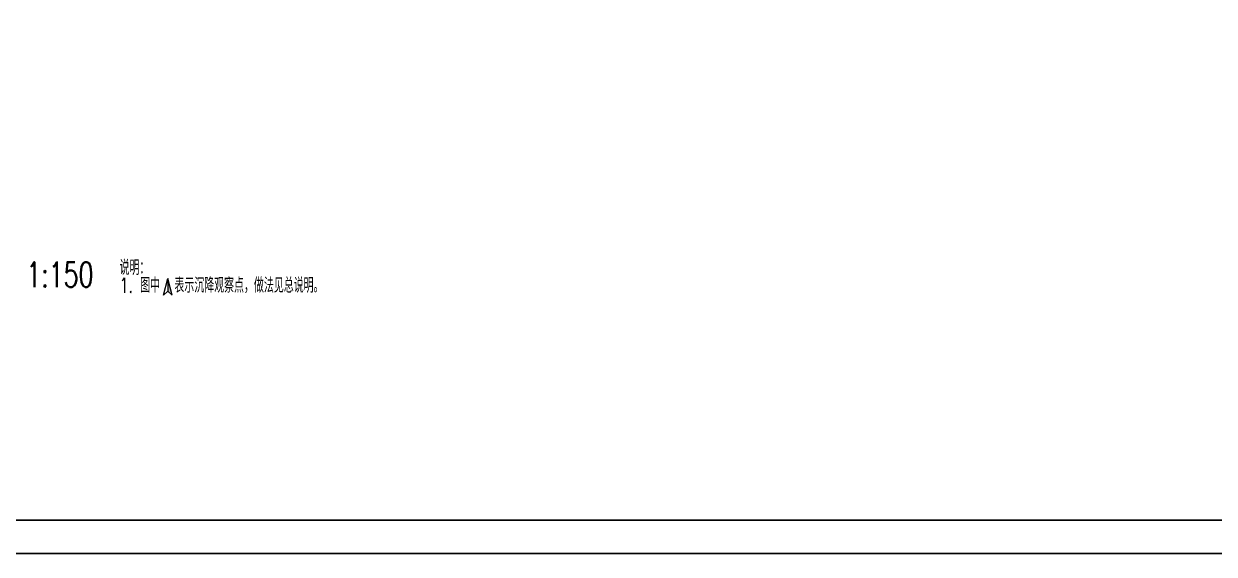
# Model space of a CAD drawing. Extents: x -1201378 to 2367219, y -619313 to 244905.
# Drawn here: x 141979 to 195722, y -96140 to -72215 of the extents above; entities that cross this region are included whole.
import ezdxf
from ezdxf.enums import TextEntityAlignment as Align

# ---------------------------------------------------------------- set-up
doc = ezdxf.new("R2010")
doc.units = 0
doc.header["$LTSCALE"] = 1000
doc.layers.get('0').update_dxf_attribs({"linetype": 'CONTINUOUS'})
doc.layers.get('Defpoints').update_dxf_attribs({"linetype": 'CONTINUOUS'})
for name, color, linetype in [('0-cxFrame', 155, 'CONTINUOUS'), ('S-CJGC', 5, 'CONTINUOUS'), ('S-SS', 111, 'CONTINUOUS'), ('S-TEXT', 21, 'CONTINUOUS')]:
    doc.layers.add(name, color=color, linetype=linetype)
doc.layers.add('0-cxText', color=131, linetype='CONTINUOUS', lineweight=25)
doc.styles.add('cx_tuming', font='simhei.ttf')
doc.styles.add('cx_tuqian1', font='')
doc.styles.add('SS1', font='tj-romans1.shx', dxfattribs={"width": 0.7, "bigfont": 'tj-hztxt1.shx'})
doc.styles.add('黑体', font='simhei.ttf', dxfattribs={"width": 0.8})
doc.styles.get('cx_tuqian1').set_extended_font_data('SimSun')

# ---------------------------------------------------------------- blocks, each defined once
blk = doc.blocks.new('TK22.A0 L(Dragon)')
at = {"layer": '0-cxFrame', "color": 7, "const_width": 0.5}
blk.add_lwpolyline([(0, 0), (-1486, 0), (-1486, 841), (0, 841)], close=True, dxfattribs=at)
at = {"layer": '0-cxFrame', "const_width": 0.5}
blk.add_lwpolyline([(-80, 10), (-1466, 10), (-1466, 831), (-80, 831)], close=True, dxfattribs=at)
at = {"style": '黑体', "flags": 4}
blk.add_attdef('图幅', text='', height=3.3, dxfattribs=at).set_placement((-40, 3), align=Align.RIGHT)
at = {"layer": '0-cxText', "flags": 4}
for tag, height, style, p in [('建设单位', 3.5, 'cx_tuming', (-45, 240)), ('项目名称', 3.5, 'cx_tuming', (-45, 210)), ('子项名称', 3.5, 'cx_tuming', (-45, 180)), ('工程编号', 3.3, 'cx_tuqian1', (-35, 165)), ('图名1', 3.5, 'cx_tuming', (-45, 87)), ('图名2', 3.5, 'cx_tuming', (-45, 79)), ('图名3', 3.5, 'cx_tuming', (-45, 71)), ('出图日期', 3.3, 'cx_tuqian1', (-39, 60)), ('专业', 3.3, 'cx_tuqian1', (-55, 52)), ('图号', 3.3, 'cx_tuqian1', (-55, 44)), ('版次', 3.3, 'cx_tuqian1', (-20, 44))]:
    blk.add_attdef(tag, text='', height=height, dxfattribs=dict(at, style=style)).set_placement(p, align=Align.MIDDLE)
at = {"layer": 'Defpoints', "color": 6, "flags": 4}
for tag, height, style, p in [('tufu', 3.3, '黑体', (-12, 12)), ('dwfname', 4, 'cx_tuqian1', (-80, 3))]:
    blk.add_attdef(tag, text='', height=height, dxfattribs=dict(at, style=style)).set_placement(p, align=Align.RIGHT)
blk = doc.blocks.new('S-CJGC')
at = {"layer": 'S-CJGC'}
for p, q in [((-131, -119), (0, 381)), ((131, -119), (0, 381)), ((0, 381), (0, 0)), ((0, 0), (-131, -119)), ((0, 0), (131, -119))]:
    blk.add_line(p, q, dxfattribs=at)
blk.add_solid([(131, -119), (0, 0), (0, 381)], dxfattribs=at)

msp = doc.modelspace()

# ---------------------------------------------------------------- block references
at = {"layer": '0-cxFrame', "xscale": 150, "yscale": 150, "zscale": 150}
msp.add_blockref('TK22.A0 L(Dragon)', (249426.9, -96102.2), dxfattribs=at)
at = {"layer": 'S-CJGC', "xscale": 1.5, "yscale": 1.5, "zscale": 1.5}
msp.add_blockref('S-CJGC', (148480.6, -84270), dxfattribs=at)

# ---------------------------------------------------------------- texts
at = {"layer": 'S-SS', "style": 'SS1', "width": 0.7}
for s, p in [('说明：', (146300.8, -83546.6)), ('1. 图中  表示沉降观察点，做法见总说明。', (146300.8, -84346.6))]:
    msp.add_text(s, height=675, dxfattribs=at).set_placement(p)
at = {"layer": 'S-TEXT', "style": 'SS1', "width": 0.7}
msp.add_text('1:150', height=1125, dxfattribs=at).set_placement((143608.8, -83528.5), align=Align.MIDDLE)

doc.saveas('drawing.dxf')
